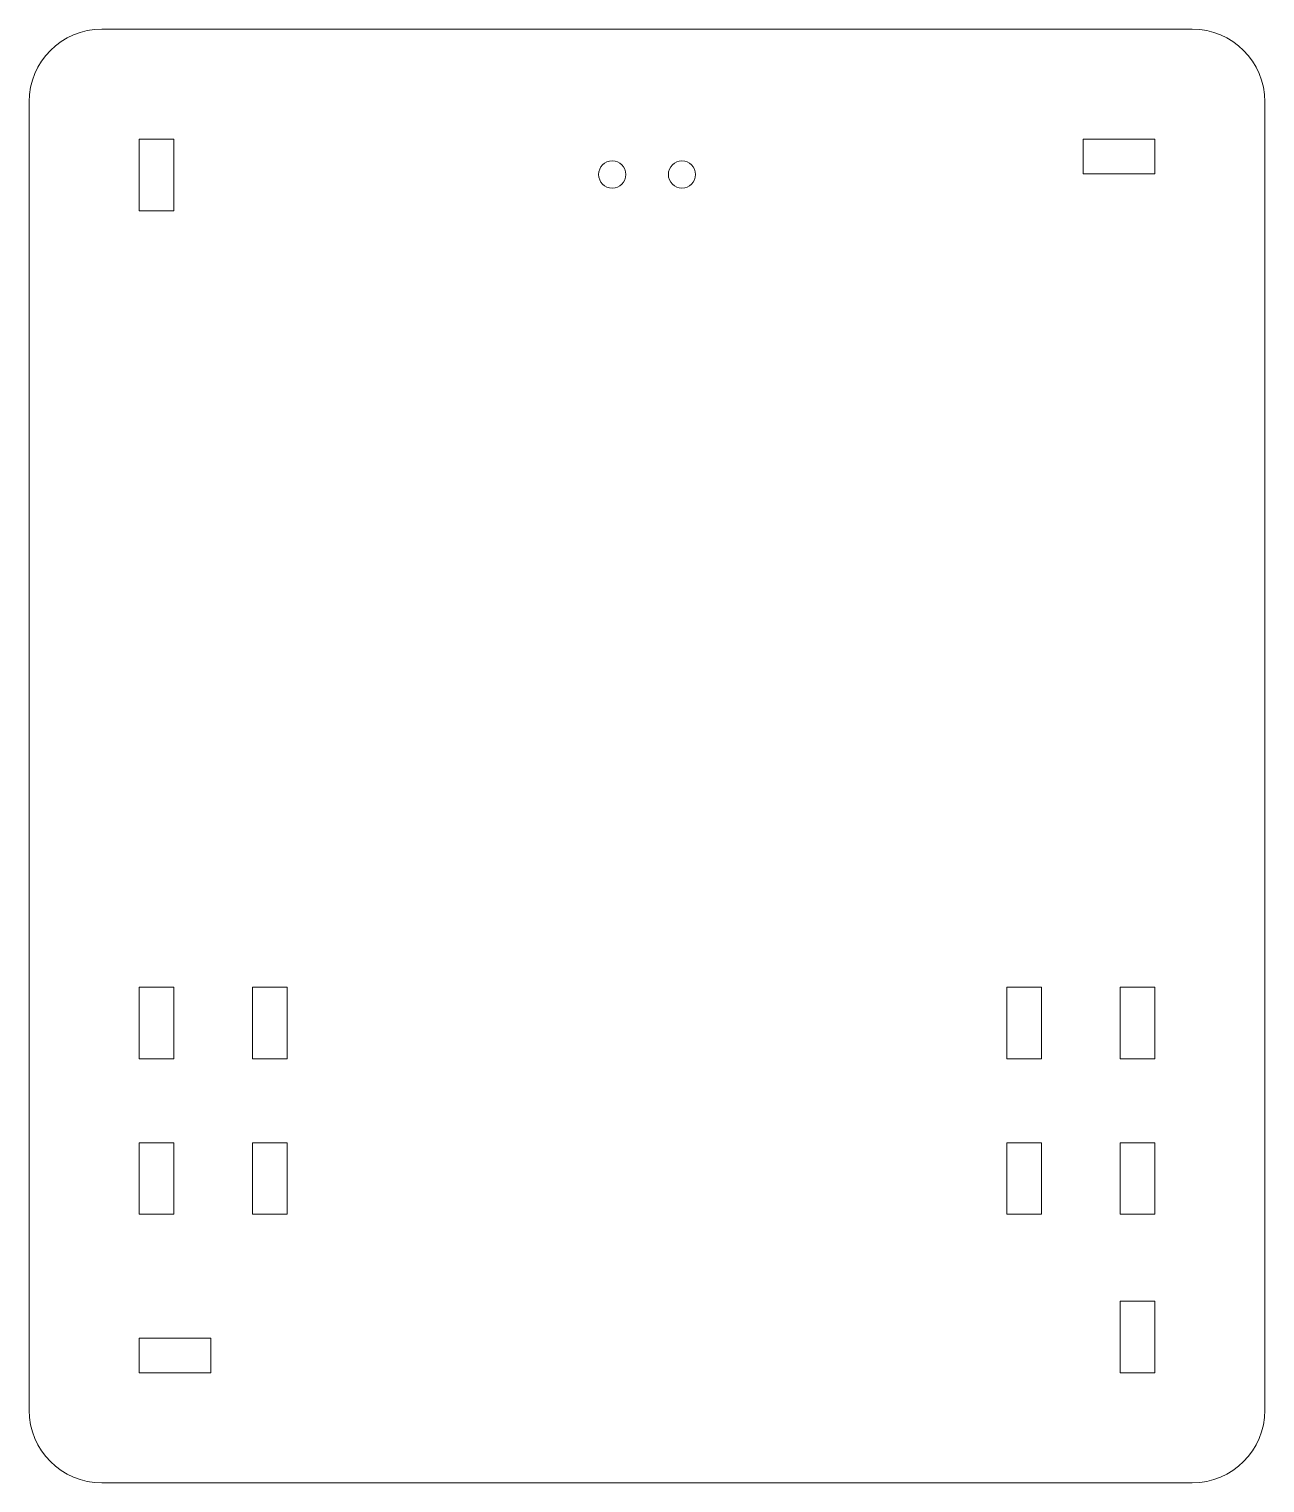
# Model space of a CAD drawing. Header units: millimetres. Extents: x 0 to 108, y 0 to 127.
import ezdxf

# ---------------------------------------------------------------- set-up
doc = ezdxf.new("R2010")
doc.units = ezdxf.units.MM

msp = doc.modelspace()

# ---------------------------------------------------------------- linework, layer by layer
at = {"color": 1, "linetype": 'Continuous', "lineweight": 5}
for p, q in [((101.6, 127), (6.33, 127)), ((-0.02, 120.65), (-0.02, 6.35)), ((107.95, 6.35), (107.95, 120.65)), ((9.59, 117.39), (9.59, 111.13)), ((12.63, 117.39), (9.59, 117.39)), ((12.63, 111.13), (12.63, 117.39)), ((92.07, 117.39), (92.07, 114.35)), ((98.34, 117.39), (92.07, 117.39)), ((98.34, 114.35), (98.34, 117.39)), ((92.07, 114.35), (98.34, 114.35)), ((9.59, 111.13), (12.63, 111.13)), ((9.59, 43.3), (9.59, 37.05)), ((12.63, 43.3), (9.59, 43.3)), ((12.63, 37.05), (12.63, 43.3)), ((19.49, 43.3), (19.49, 37.05)), ((22.53, 43.3), (19.49, 43.3)), ((22.53, 37.05), (22.53, 43.3)), ((85.4, 43.3), (85.4, 37.05)), ((88.44, 43.3), (85.4, 43.3)), ((88.44, 37.05), (88.44, 43.3)), ((95.3, 43.3), (95.3, 37.05)), ((98.34, 43.3), (95.3, 43.3)), ((98.34, 37.05), (98.34, 43.3)), ((9.59, 37.05), (12.63, 37.05)), ((19.49, 37.05), (22.53, 37.05)), ((85.4, 37.05), (88.44, 37.05)), ((95.3, 37.05), (98.34, 37.05)), ((9.59, 29.72), (9.59, 23.47)), ((12.63, 29.72), (9.59, 29.72)), ((12.63, 23.47), (12.63, 29.72)), ((19.49, 29.72), (19.49, 23.47)), ((22.53, 29.72), (19.49, 29.72)), ((22.53, 23.47), (22.53, 29.72)), ((85.4, 29.72), (85.4, 23.47)), ((88.44, 29.72), (85.4, 29.72)), ((88.44, 23.47), (88.44, 29.72)), ((95.3, 29.72), (95.3, 23.47)), ((98.34, 29.72), (95.3, 29.72)), ((98.34, 23.47), (98.34, 29.72)), ((9.59, 23.47), (12.63, 23.47)), ((19.49, 23.47), (22.53, 23.47)), ((85.4, 23.47), (88.44, 23.47)), ((95.3, 23.47), (98.34, 23.47)), ((95.3, 15.88), (95.3, 9.61)), ((98.34, 15.88), (95.3, 15.88)), ((98.34, 9.61), (98.34, 15.88)), ((9.59, 12.65), (9.59, 9.61)), ((15.85, 12.65), (9.59, 12.65)), ((15.85, 9.61), (15.85, 12.65)), ((9.59, 9.61), (15.85, 9.61)), ((95.3, 9.61), (98.34, 9.61)), ((6.33, 0), (101.6, 0))]:
    msp.add_line(p, q, dxfattribs=at)
for centre in [(50.93, 114.3), (57.02, 114.3)]:
    msp.add_circle(centre, 1.19, dxfattribs=at)
for centre, start, end in [((6.33, 120.65), 90, 180), ((101.6, 120.65), 0, 90), ((6.33, 6.35), 180, 270), ((101.6, 6.35), 270, 0)]:
    msp.add_arc(centre, 6.35, start, end, dxfattribs=at)

doc.saveas('drawing.dxf')
